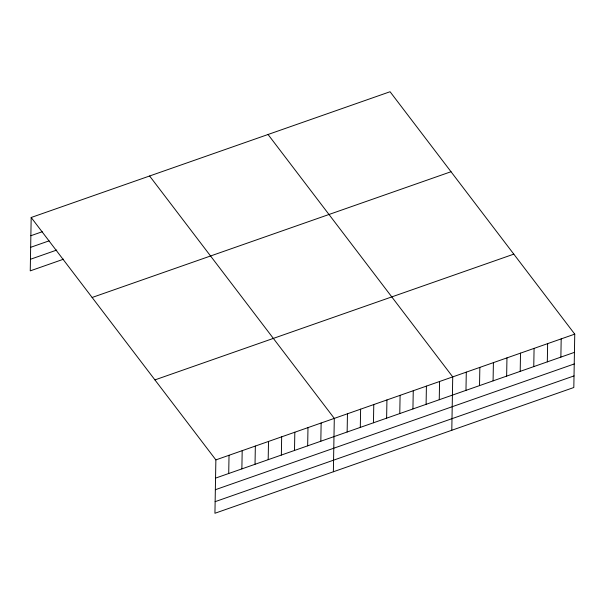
<?xml version="1.0" encoding="UTF-8"?>
<svg xmlns="http://www.w3.org/2000/svg" width="605" height="605" viewBox="0 0 605 605"><rect width="100%" height="100%" fill="white"/><g stroke="black" fill="none" stroke-linecap="round" stroke-linejoin="round"><path stroke-width="0.91" d="M31.18 217.49L215.872 459.891L214.934 513.267L573.82 387.51L574.75 334.134L390.066 91.733L31.18 217.49L30.25 270.866L63.585 259.182M228.713 473.511L229.03 455.285M241.871 468.898L242.189 450.672M255.03 464.285L255.348 446.059M268.189 459.671L268.507 441.446M281.348 455.066L281.665 436.84M294.506 450.453L294.824 432.227M307.665 445.84L307.983 427.614M320.824 441.227L321.142 423.001M333.37 471.764L334.3 418.395L149.609 175.994M347.141 432.008L347.459 413.782M360.3 427.395L360.618 409.169M373.459 422.782L373.777 404.556M386.618 418.176L386.935 399.95M399.776 413.563L400.094 395.337M412.935 408.95L413.253 390.724M426.094 404.344L426.412 386.119M439.253 399.731L439.57 381.505M451.799 430.268L452.729 376.892L268.045 134.492M465.971 390.369L466.289 372.143M479.531 385.619L479.848 367.394M493.083 380.863L493.4 362.637M506.642 376.113L506.96 357.888M520.202 371.364L520.519 353.138M533.761 366.615L534.079 348.389M547.313 361.866L547.631 343.64M560.873 357.109L561.19 338.883M30.863 235.716L42.267 231.723M30.658 247.316L49.081 240.858M30.454 259.265L56.772 250.046M92.126 297.486L451.012 171.729M154.925 379.902L513.804 254.145M215.872 459.891L574.75 334.134M215.554 478.116L574.432 352.36M215.35 489.717L574.228 363.96M215.138 501.666L574.024 375.909"/></g></svg>
